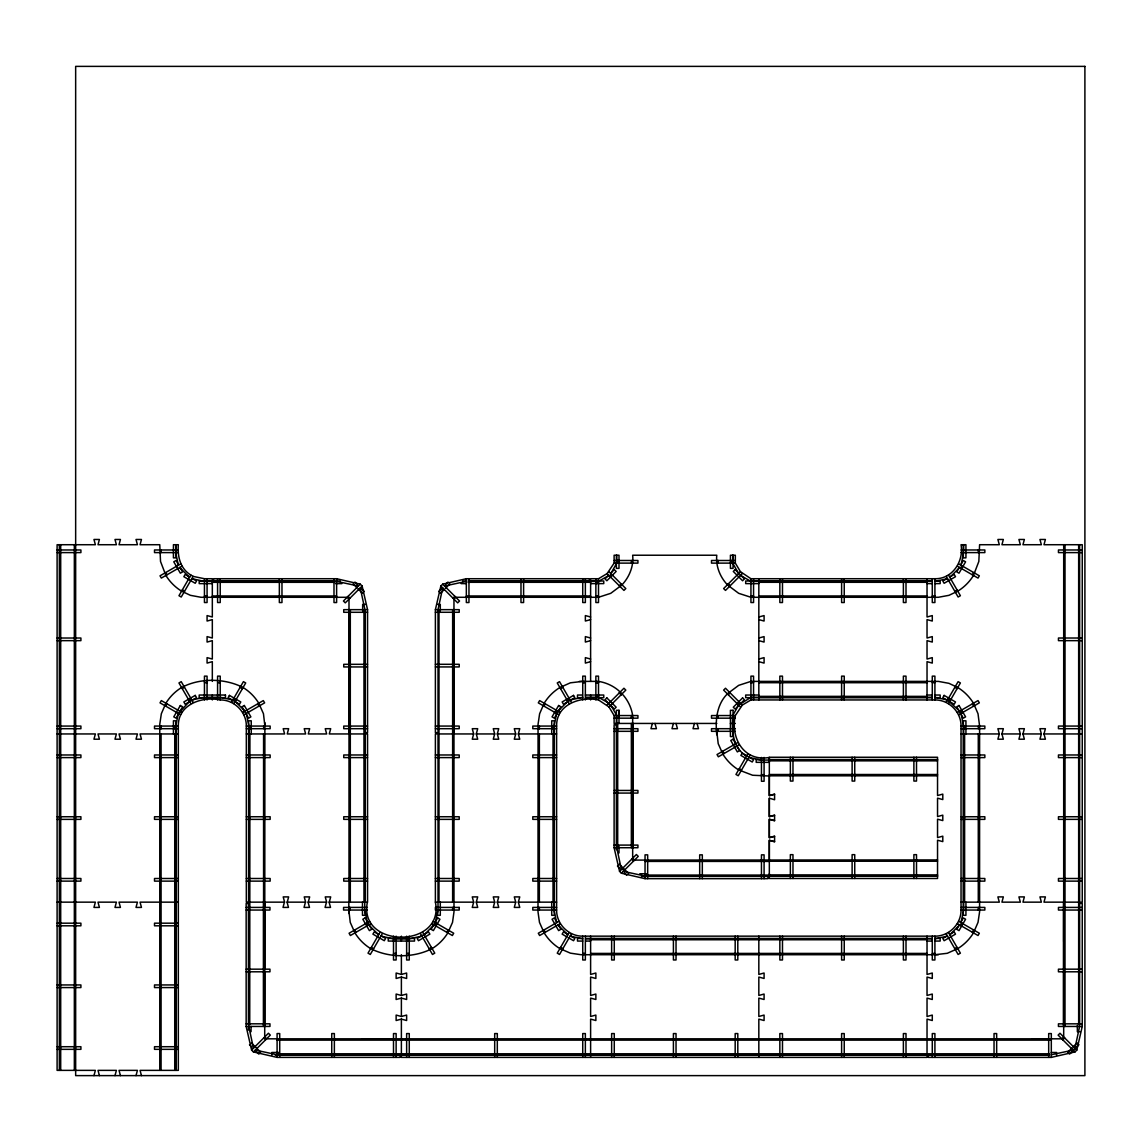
<?xml version="1.0" encoding="UTF-8"?>
<svg xmlns="http://www.w3.org/2000/svg" width="1142" height="1142" viewBox="0 0 1142 1142"><rect width="100%" height="100%" fill="white"/><g stroke="black" fill="none" stroke-linecap="round" stroke-linejoin="round"><path stroke-width="1.5" d="M264.716 1026.444L264.716 971.799M264.716 969.173L264.716 910.046M264.716 907.419L264.716 902.151M348.995 609.657L348.995 902.151M363.97 902.151L363.97 609.657M365.283 611.441L365.283 902.151M438.014 908.461L438.014 733.949L435.387 733.949L435.387 902.151C444.738 948.831 358.031 948.831 367.381 902.151M453.945 726.069L453.959 694.522M453.959 664.301L453.959 612.283M619.007 723.443L619.007 710.295L616.38 710.295L616.38 849.691M632.668 847.721L632.668 845.094M632.668 828.55L632.668 793.076M632.668 790.45L632.668 731.323M632.668 728.696L632.668 723.443M1063.687 1023.832L1063.687 971.799M1063.687 941.579L1063.702 910.046M264.887 726.069L263.459 713.721L258.763 703.215A47.55 47.55 0 0 0 243.075 687.513C224.746 678.134 199.821 677.748 181.592 687.513A47.55 47.55 0 0 0 165.89 703.215L161.336 713.75L159.766 724.285L159.766 1070.368M348.824 910.046L350.251 922.393L354.948 932.9A47.55 47.55 0 0 0 370.65 948.602C389.194 958.109 413.575 958.109 432.119 948.602A47.55 47.55 0 0 0 447.821 932.9L452.517 922.393L453.988 911.83L453.959 599.136L455.815 597.28L598.508 597.28L610.742 593.326L622.09 584.847M716.776 731.323L718.204 743.67L722.9 754.177A47.55 47.55 0 0 0 738.603 769.879L752.607 775.247L769.337 776.003L769.337 795.717L774.59 794.304M141.465 1075.621L140.052 1070.368L178.323 1070.368L178.323 726.069C177.895 704.386 202.163 696.092 220.22 699.946C234.267 699.746 246.529 712.008 246.329 726.069L246.329 902.151L284.601 902.151L283.202 896.898L288.64 896.898L287.227 902.151M761.129 759.716L756.19 759.716L756.19 762.342L769.337 762.342L769.337 757.446C744.056 762.085 730.195 738.06 735.334 715.549L742.329 705.085L750.936 699.946L934.913 699.946C948.959 699.746 961.236 712.008 961.036 726.069L961.036 910.046C961.236 924.092 948.959 936.354 934.913 936.154L582.734 936.154C568.687 936.354 556.411 924.092 556.611 910.046L556.611 726.069C556.183 704.386 580.45 696.092 598.508 699.946L608.971 706.941L614.111 715.549L614.111 723.443L716.776 723.443M733.064 555.226L733.064 568.373L730.423 568.373L730.423 555.226L735.334 555.226L735.334 563.12L740.473 571.714L750.936 578.723L934.913 578.723C952.571 579.151 964.005 561.05 961.036 544.72L965.932 544.72L965.932 557.853L963.306 557.853L963.306 544.72M435.345 922.65L438.014 910.046M556.668 713.45L553.984 726.069L553.984 908.461M960.993 565.219L963.662 552.6M960.993 922.65L963.662 910.046M442.696 587.873L438.028 609.657L438.014 732.636L435.387 732.636L435.387 609.657L440.841 586.017L442.696 584.162L466.336 578.723L589.301 578.723L589.301 581.349L585.775 581.349M1079.618 1026.458L1074.95 1048.228L1073.095 1050.098L1051.311 1054.751M931.872 1054.751L928.346 1054.751L928.346 1057.392L1051.311 1057.392L1074.95 1051.953L1076.806 1050.098L1082.259 1026.458L1082.259 903.465L1079.633 903.465L1079.633 1025.131M93.958 1075.621L95.371 1070.368L57.1 1070.368L57.1 544.72L95.371 544.72L93.958 539.467L99.411 539.467L97.998 544.72L116.398 544.72L114.985 539.467L120.438 539.467L119.025 544.72L137.425 544.72L136.012 539.467L141.465 539.467L140.052 544.72L159.766 544.72L160.522 561.45L165.89 575.454A47.55 47.55 0 0 0 181.592 591.156L190.386 595.325L200.978 597.28L347.139 597.295L348.995 599.15L348.995 628.828M114.985 1075.621L116.398 1070.368L97.998 1070.368L99.411 1075.621M136.012 1075.621L137.425 1070.368L119.025 1070.368L120.438 1075.621M284.429 902.151L283.016 907.419L288.469 907.419L287.056 902.151L305.628 902.151L304.229 896.898L309.668 896.898L308.254 902.151M305.456 902.151L304.043 907.419L309.496 907.419L308.083 902.151L326.655 902.151L325.242 896.898L330.695 896.898L329.281 902.151M326.484 902.151L325.07 907.419L330.523 907.419L329.11 902.151L367.553 902.151L367.553 733.949L364.926 733.949L364.926 902.151M473.659 733.949L472.26 739.202L477.699 739.202L476.285 733.949L477.699 728.696L472.26 728.696L473.659 733.949L438.985 733.949M494.686 733.949L493.273 739.202L498.726 739.202L497.312 733.949L498.726 728.696L493.273 728.696L494.686 733.949L476.285 733.949M515.713 733.949L514.3 739.202L519.753 739.202L518.34 733.949L519.753 728.696L514.3 728.696L515.713 733.949L497.312 733.949M473.659 902.151L472.26 907.419L477.699 907.419L476.285 902.151L477.699 896.898L472.26 896.898L473.659 902.151L435.387 902.151M494.686 902.151L493.273 907.419L498.726 907.419L497.312 902.151L498.726 896.898L493.273 896.898L494.686 902.151L476.285 902.151M515.713 902.151L514.3 907.419L519.753 907.419L518.34 902.151L519.753 896.898L514.3 896.898L515.713 902.151L497.312 902.151M652.382 723.443L650.969 728.696L656.422 728.696L655.008 723.443M673.409 723.443L671.996 728.696L677.449 728.696L676.035 723.443M694.436 723.443L693.023 728.696L698.476 728.696L697.063 723.443M999.307 733.949L997.894 739.202L1003.347 739.202L1001.934 733.949L1003.347 728.696L997.894 728.696L999.307 733.949L961.036 733.949M1020.334 733.949L1018.921 739.202L1024.374 739.202L1022.961 733.949L1024.374 728.696L1018.921 728.696L1020.334 733.949L1001.934 733.949M1041.361 733.949L1039.948 739.202L1045.401 739.202L1043.988 733.949L1045.401 728.696L1039.948 728.696L1041.361 733.949L1022.961 733.949M610.827 573.584L616.737 563.12L616.737 555.226M176.054 544.72L176.054 557.853L173.427 557.853L173.427 544.72L178.323 544.72C177.41 556.34 180.15 568.616 190.871 575.083L178.966 595.71L181.235 597.023L193.141 576.396L204.447 578.723L212.326 578.723L212.326 616.994L207.073 615.581L207.073 621.034L212.326 619.621L212.326 638.021L207.073 636.608L207.073 642.061L212.326 640.648L212.326 659.048L207.073 657.635L207.073 663.088L212.326 661.675L212.326 681.389M165.718 706.141L167.032 703.872M231.512 702.273L243.417 681.646L245.701 682.959L233.782 703.586M379.929 932.529L368.024 953.156L370.293 954.469L382.199 933.842M544.006 706.141L545.319 703.872M555.826 712.965L557.139 710.695M434.859 925.405L436.173 923.136M435.016 925.505L436.33 923.221M446.693 932.243L448.007 929.959M569.159 932.529L557.253 953.156L559.523 954.469L571.428 933.842M747.882 753.806L735.962 774.433L738.246 775.746L750.151 755.119M959.209 567.603L956.739 571.871L959.009 573.184L965.59 561.807L963.306 560.494L960.85 564.762M960.508 567.974L961.978 565.79M972.327 574.797L973.641 572.527M946.218 702.273L958.124 681.646L960.393 682.959L948.488 703.586M959.209 925.034L956.739 929.303L959.009 930.616L965.59 919.239L963.306 917.925L960.85 922.194M960.508 925.405L961.821 923.136M960.665 925.505L961.978 923.221M972.327 932.243L973.641 929.959M590.614 681.389L590.614 578.723L598.508 578.723L607.101 573.584L614.111 563.12L614.111 555.226L619.007 555.226L619.007 568.373L616.38 568.373L616.38 555.226M622.047 584.79C629.428 576.967 633.81 566.061 632.668 555.226L716.776 555.226C715.634 566.061 720.002 576.967 727.397 584.79M727.397 693.865C716.591 704.486 715.263 720.502 716.776 734.791M189.558 701.302L178.366 713.45L175.697 726.069L175.697 1070.368M360.258 584.162L343.428 601.006L345.284 602.862L362.128 586.032L360.258 584.162L336.619 578.723L213.64 578.723L213.64 581.349L333.535 581.349M362.371 593.212L364.227 591.356L360.744 587.873M442.211 587.859L438.728 591.342L440.584 593.198M445.694 584.376L448.021 582.049M441.754 592.041L444.309 589.486M445.423 588.373L449.877 583.905M453.031 598.208L454.887 596.352M608.486 575.425L605.003 578.908L606.859 580.764L616.152 571.471L614.296 569.615L610.813 573.098M611.498 574.255L609.642 576.11L611.627 574.383M619.307 585.775L621.162 583.919M557.981 711.18L567.845 701.302M251.597 1050.083L268.427 1033.239L270.297 1035.095L253.453 1051.939L251.597 1050.083L246.158 1026.444L246.158 903.465L248.785 903.465L248.785 1025.131M607.101 705.085L623.946 688.241L625.802 690.111L608.971 706.941M740.473 571.714L723.628 588.558L725.498 590.414L742.329 573.584M424.153 934.798L434.031 924.934M727.354 693.822L738.688 685.343L750.936 681.389L938.381 681.389L948.973 683.344L957.767 687.513A47.55 47.55 0 0 1 973.469 703.215L978.023 713.75L979.593 726.069L979.593 911.816L978.023 922.351L973.469 932.9A47.55 47.55 0 0 1 957.767 948.602L947.26 953.299L934.913 954.726M728.282 694.75L730.009 692.766M737.818 704.286L739.673 702.43M619.549 871.36L636.38 854.516L638.25 856.372L621.405 873.216L619.549 871.36L614.111 847.721L614.111 724.756L616.737 724.756L616.737 847.721L621.405 869.505M949.801 577.367L959.68 567.488M949.801 934.798L959.68 924.934M1062.631 1039.634L1064.487 1037.764M1062.759 1039.748L1064.615 1037.892M1072.224 1047.742L1067.77 1052.196L1069.626 1054.052L1078.919 1044.759L1077.063 1042.903M1073.352 1046.629L1075.907 1044.073M180.65 563.905L160.023 575.811L161.336 578.08L181.963 566.175M182.249 688.655L184.433 687.184M188.987 700.317L191.256 699.004M242.689 712.494L263.317 700.588L264.63 702.858L244.003 714.764M560.536 688.655L562.806 687.327M567.274 700.317L569.544 699.004M947.061 578.537L942.807 580.992L944.12 583.277L955.497 576.71L954.184 574.426L949.916 576.896M369.708 921.337L349.081 933.242L350.394 935.526L371.022 923.621M954.84 591.328L957.11 590.014L954.926 591.485M737.661 742.614L717.033 754.534L718.347 756.803L738.974 744.898M423.025 938.082L418.472 940.708L417.158 938.438L428.535 931.872L429.849 934.142L424.381 937.297M429.192 948.774L431.462 947.46M558.938 921.337L538.31 933.242L539.624 935.526L560.251 923.621M957.396 712.494L978.023 700.588L979.336 702.858L958.709 714.764M947.061 935.969L942.807 938.438L944.12 940.708L955.497 934.142L954.184 931.872L949.916 934.327M954.84 948.774L957.11 947.46M954.926 948.931L957.196 947.617M608.971 575.44L598.508 581.349L590.614 581.349M590.614 619.621L585.361 621.034L585.361 615.581L590.614 616.994M590.614 640.648L585.361 642.061L585.361 636.608L590.614 638.021M590.614 661.675L585.361 663.088L585.361 657.635L590.614 659.048M758.83 616.994L764.084 615.581L764.084 621.034L758.83 619.621M758.83 638.021L764.084 636.608L764.084 642.061L758.83 640.648M758.83 659.048L764.084 657.635L764.084 663.088L758.83 661.675M774.59 815.331L769.337 816.744L769.337 798.344M774.59 836.358L769.337 837.771L769.337 819.371L774.59 820.77L774.59 815.145L769.323 816.559L769.323 798.158L774.59 799.757L774.59 794.118L769.323 795.531L769.323 757.26L937.539 757.26L937.539 795.531L942.792 794.118L942.792 799.571L937.539 798.158L937.539 816.559L942.792 815.145L942.792 820.584L937.539 819.185L937.539 837.586L942.792 836.172L942.792 841.611L937.539 840.212L937.539 878.483L769.323 878.483L769.323 840.212L774.59 841.611M401.384 974.426L406.638 973.027L406.638 978.466L401.384 977.067L396.131 978.466L396.131 973.027L401.384 974.426L401.384 954.726M401.384 995.453L406.638 994.054L406.638 999.493L401.384 998.094L396.131 999.493L396.131 994.054L401.384 995.453L401.384 977.067M401.384 1016.48L406.638 1015.081L406.638 1020.52L401.384 1019.107L396.131 1020.52L396.131 1015.081L401.384 1016.48L401.384 998.094M444.552 586.017L466.336 581.349M191.827 699.989L204.447 697.319M934.913 581.349L947.532 578.68M570.115 699.989L582.734 697.319M421.883 936.112L409.264 938.795L393.505 938.795L380.886 936.112M934.913 938.795L947.532 936.112M582.734 681.389L570.386 682.816L559.88 687.513A47.55 47.55 0 0 0 544.177 703.215L539.624 713.75L538.053 724.285L538.01 911.83L539.481 922.393L544.177 932.9A47.55 47.55 0 0 0 559.88 948.602L570.415 953.156L580.95 954.712L938.381 954.726M57.1 549.973L80.911 549.973L80.911 552.6L57.1 552.6M178.323 549.973L154.513 549.973L154.513 552.6L178.323 552.6M961.036 549.973L984.847 549.973L984.847 552.6L961.036 552.6M1082.259 549.973L1058.448 549.973L1058.448 552.6L1082.259 552.6M614.111 560.494L637.921 560.494L637.921 563.12L614.111 563.12M735.334 560.494L711.509 560.494L711.509 563.12L735.334 563.12M340.245 581.007L199.193 580.992L199.193 583.619L212.326 583.619M462.71 580.992L466.007 580.992M468.106 580.992L603.761 580.992L603.761 583.619L590.614 583.619M931.958 580.992L745.683 580.992L745.683 583.619L758.83 583.619M935.241 580.992L940.166 580.992L940.166 583.619L935.241 583.619M206.017 581.349L212.326 581.349M469.405 581.349L520.538 581.349M524.064 581.349L582.249 581.349M931.758 581.349L750.936 581.349L740.473 575.44M212.341 582.32L334.849 582.32M468.106 582.306L590.614 582.306M595.867 582.306L598.508 582.491M758.83 582.306L927.033 582.306M335.577 583.633L341.886 583.633M461.068 583.619L466.336 583.619M927.033 583.619L932.286 583.619M204.447 595.967L207.073 595.967M212.341 595.981L336.619 595.981M466.336 595.967L590.614 595.967M595.867 595.967L598.508 595.967M750.936 595.967L753.563 595.967M758.83 595.967L927.033 595.967M932.286 595.967L934.913 595.967M595.867 596.138L598.508 596.138M365.283 604.404L362.656 604.404L362.656 610.984M437.672 604.404L440.298 604.404L440.298 610.97M360.258 587.887L364.926 609.657L364.926 732.636L367.553 732.636L367.553 609.657L343.742 609.657L343.742 612.298L367.553 612.298M435.402 609.657L459.212 609.657L459.212 612.283L435.402 612.283M57.1 638.021L80.911 638.021L80.911 640.648L57.1 640.648M1082.259 638.021L1058.448 638.021L1058.448 640.648L1082.259 640.648M367.553 664.316L343.742 664.316L343.742 666.942L367.553 666.942M435.402 664.301L459.212 664.301L459.212 666.928L435.402 666.928M579.265 681.389L598.508 681.389A40.955 40.955 0 0 1 617.965 690.011L622.09 693.822M595.867 682.531L598.508 682.531M204.447 682.702L207.073 682.702M217.58 682.702L220.22 682.702M582.734 682.702L585.361 682.702M595.867 682.702L598.508 682.702M750.936 682.702L753.563 682.702M758.83 682.702L927.033 682.702M932.286 682.702L934.913 682.702M582.406 695.035L577.481 695.035L577.481 697.676L582.406 697.676M585.361 695.035L603.761 695.035L603.761 697.676L585.689 697.676M758.83 695.035L745.683 695.035L745.683 697.676L931.958 697.676M927.033 695.035L931.958 695.035M934.913 695.035L940.166 695.035L940.166 697.676L935.241 697.676M595.867 696.177L598.508 696.177M595.867 696.363L598.508 696.363M758.83 696.363L927.033 696.363M206.017 697.319L218.636 697.319M585.889 697.319L598.508 697.319L608.971 703.229M931.758 697.319L750.936 697.319L738.617 705.085L732.707 715.549C731.936 730.252 732.079 747.639 746.568 756.075M614.111 715.549L637.921 715.549L637.921 718.175L614.111 718.175M735.334 715.549L711.509 715.549L711.509 718.175L735.334 718.175M730.423 723.443L735.334 723.443M57.1 726.069L80.911 726.069L80.911 728.696L57.1 728.696M178.323 726.069L154.513 726.069L154.513 728.696L178.323 728.696M246.329 726.069L270.154 726.069L270.154 728.696L246.329 728.696M367.553 726.069L343.742 726.069L343.742 728.696L367.553 728.696M435.387 726.069L459.212 726.069L459.212 728.696L435.387 728.696M556.611 726.069L532.8 726.069L532.8 728.696L556.611 728.696M961.036 726.069L984.847 726.069L984.847 728.696L961.036 728.696M1082.259 726.069L1058.448 726.069L1058.448 728.696L1082.259 728.696M614.111 728.696L637.921 728.696L637.921 731.323L614.111 731.323M735.334 728.696L711.509 728.696L711.509 731.323L735.334 731.323M57.1 733.949L59.727 733.949M60.697 733.949L95.371 733.949L93.958 739.202L99.411 739.202L97.998 733.949L116.398 733.949L114.985 739.202L120.438 739.202L119.025 733.949L137.425 733.949L136.012 739.202L141.465 739.202L140.052 733.949L178.323 733.949M246.329 733.949L284.601 733.949L283.202 728.696L288.64 728.696L287.227 733.949L305.628 733.949L304.229 728.696L309.668 728.696L308.254 733.949L326.655 733.949L325.242 728.696L330.695 728.696L329.281 733.949L363.97 733.949M518.34 733.949L556.611 733.949M1043.988 733.949L1078.662 733.949M1079.633 733.949L1082.259 733.949M57.1 754.976L80.911 754.976L80.911 757.603L57.1 757.603M178.323 754.976L154.513 754.976L154.513 757.603L178.323 757.603M246.329 754.976L270.154 754.976L270.154 757.603L246.329 757.603M367.553 754.976L343.742 754.976L343.742 757.603L367.553 757.603M435.387 754.976L459.212 754.976L459.212 757.603L435.387 757.603M556.611 754.976L532.8 754.976L532.8 757.603L556.611 757.603M961.036 754.976L984.847 754.976L984.847 757.603L961.036 757.603M1082.259 754.976L1058.448 754.976L1058.448 757.603L1082.259 757.603M769.323 759.53L937.539 759.53M769.323 759.887L937.539 759.887M769.337 760.072L761.457 760.072L748.838 757.389M769.323 760.843L937.539 760.843M769.323 774.504L937.539 774.504M761.457 774.69L764.084 774.69M769.323 775.818L937.539 775.818M614.111 790.45L637.921 790.45L637.921 793.076L614.111 793.076M57.1 816.744L80.911 816.744L80.911 819.371L57.1 819.371M178.323 816.744L154.513 816.744L154.513 819.371L178.323 819.371M246.329 816.744L270.154 816.744L270.154 819.371L246.329 819.371M367.553 816.744L343.742 816.744L343.742 819.371L367.553 819.371M435.387 816.744L459.212 816.744L459.212 819.371L435.387 819.371M556.611 816.744L532.8 816.744L532.8 819.371L556.611 819.371M961.036 816.744L984.847 816.744L984.847 819.371L961.036 819.371M1082.259 816.744L1058.448 816.744L1058.448 819.371L1082.259 819.371M614.111 845.094L637.921 845.094L637.921 847.721L614.111 847.721M937.539 859.926L634.524 860.097L632.668 858.242L632.668 715.549A40.955 40.955 0 0 0 624.046 696.092L622.047 693.865M769.323 861.239L937.539 861.239M645.044 861.411L769.323 861.411M639.777 873.758L646.358 873.758M769.323 874.886L937.539 874.886M645.044 875.072L769.323 875.072M769.323 875.857L937.539 875.857M769.323 876.199L937.539 876.199M641.433 876.385L769.337 876.385L769.337 873.758M57.1 878.498L80.911 878.498L80.911 881.124L57.1 881.124M178.323 878.498L154.513 878.498L154.513 881.124L178.323 881.124M246.329 878.498L270.154 878.498L270.154 881.124L246.329 881.124M367.553 878.498L343.742 878.498L343.742 881.124L367.553 881.124M435.387 878.498L459.212 878.498L459.212 881.124L435.387 881.124M556.611 878.498L532.8 878.498L532.8 881.124L556.611 881.124M621.405 873.216L645.044 878.669L768.024 878.669L768.024 876.042L645.044 876.028L623.261 871.36M961.036 878.498L984.847 878.498L984.847 881.124L961.036 881.124M1082.259 878.498L1058.448 878.498L1058.448 881.124L1082.259 881.124M57.1 902.151L59.727 902.151M60.697 902.151L95.371 902.151L93.958 907.419L99.411 907.419L97.998 902.151L116.398 902.151L114.985 907.419L120.438 907.419L119.025 902.151L137.425 902.151L136.012 907.419L141.465 907.419L140.052 902.151L174.74 902.151M175.697 902.151L178.323 902.151M518.34 902.151L556.611 902.151M961.036 902.151L999.307 902.151L997.894 896.898L1003.347 896.898L1001.934 902.151L1020.334 902.151L1018.921 896.898L1024.374 896.898L1022.961 902.151L1041.361 902.151L1039.948 896.898L1045.401 896.898L1043.988 902.151L1078.662 902.151M246.158 907.419L269.969 907.419L269.969 910.046L246.158 910.046M367.381 907.419L343.571 907.419L343.571 910.046L367.381 910.046M556.611 907.419L532.8 907.419L532.8 910.046L556.611 910.046M961.036 907.419L984.847 907.419L984.847 910.046L961.036 910.046M1082.259 907.419L1058.448 907.419L1058.448 910.046L1082.259 910.046M57.1 923.179L80.911 923.179L80.911 925.805L57.1 925.805M178.323 923.179L154.513 923.179L154.513 925.805L178.323 925.805M582.406 938.438L577.481 938.438L577.481 941.065L582.734 941.065M585.689 938.438L931.958 938.438M935.241 938.438L940.166 938.438L940.166 941.065L935.241 941.065M585.889 938.795L931.758 938.795M590.614 939.752L927.033 939.752M585.689 941.065L590.614 941.065M927.033 941.065L932.286 941.065M393.505 953.413L396.131 953.413M406.638 953.413L409.264 953.413M582.734 953.413L585.361 953.413M590.614 953.413L927.033 953.413M932.286 953.413L934.913 953.413M246.158 969.173L269.969 969.173L269.969 971.799L246.158 971.799M1082.245 969.173L1058.434 969.173L1058.434 971.799L1082.245 971.799M57.1 984.946L80.911 984.946L80.911 987.573L57.1 987.573M178.323 984.946L154.513 984.946L154.513 987.573L178.323 987.573M246.158 1023.817L269.969 1023.817L269.969 1026.444L246.158 1026.444M1082.245 1023.832L1058.434 1023.832L1058.434 1026.458L1082.245 1026.458M1079.975 1031.711L1077.349 1031.711L1077.349 1025.402M361.957 1038.82L393.505 1038.82M1032.154 1038.82L1048.684 1038.82M277.092 1040.134L1051.311 1040.134M57.1 1046.714L80.911 1046.714L80.911 1049.341L57.1 1049.341M178.323 1046.714L154.513 1046.714L154.513 1049.341L178.323 1049.341M278.933 1052.467L271.839 1052.467L271.839 1055.094M1051.311 1052.481L1056.578 1052.481L1056.578 1055.108M277.092 1053.781L1049.541 1053.795M331.308 1054.751L277.092 1054.751L255.308 1050.083M334.834 1054.751L400.071 1054.751L400.071 1057.392L277.092 1057.392L253.453 1051.939M935.398 1054.751L993.583 1054.751M997.109 1054.751L1048.242 1054.751M275.122 1055.094L1049.541 1055.108M934.913 697.319L947.532 699.989L959.68 711.18M191.827 578.68L204.447 581.349M220.22 697.319L232.825 699.989M570.115 936.112L582.734 938.795M336.619 581.364L358.402 586.032M774.59 820.584L769.323 819.185L769.323 837.586L774.59 836.172L774.59 841.797L769.337 840.398L769.337 860.112M958.709 563.905L979.336 575.811L978.023 578.08L957.396 566.175M954.84 687.327L957.11 688.655M948.103 699.004L950.372 700.317M739.259 768.737L741.529 770.051M958.709 921.337L979.336 933.242L978.023 935.526L957.396 923.621M560.251 712.494L539.624 700.588L538.31 702.858L558.938 714.764M190.871 575.083L193.141 576.396M189.444 576.896L185.175 574.426L183.862 576.71L195.239 583.277L196.552 580.992L192.299 578.537M184.519 591.328L182.249 590.014L184.433 591.485M240.134 687.327L242.418 688.655M233.396 699.004L235.666 700.317M567.731 934.327L563.463 931.872L562.149 934.142L566.703 936.768M570.586 935.969L574.854 938.438L573.541 940.708L568.074 937.553M181.963 712.494L161.336 700.588L160.023 702.858L180.65 714.764M560.536 947.46L562.806 948.774M560.451 947.617L562.721 948.931M433.061 921.337L453.688 933.242L452.375 935.526L431.747 923.621M378.502 934.327L374.233 931.872L372.92 934.142L384.297 940.708L385.611 938.438L381.342 935.969M371.307 947.46L373.577 948.774M728.282 583.919L730.138 585.775M728.153 584.033L730.009 585.903M727.354 584.847L738.688 593.326L750.936 597.28L938.381 597.28L948.973 595.325L957.767 591.156A47.55 47.55 0 0 0 973.469 575.454L978.837 561.45L979.593 544.72L999.307 544.72L997.894 539.467L1003.347 539.467L1001.934 544.72L1020.334 544.72L1018.921 539.467L1024.374 539.467L1022.961 544.72L1041.361 544.72L1039.948 539.467L1045.401 539.467L1043.988 544.72L1082.259 544.72L1082.259 902.151L1079.633 902.151L1079.633 544.72M608.971 571.714L625.802 588.558L623.946 590.414L607.101 573.584M742.329 705.085L725.498 688.241L723.628 690.111L740.473 706.941M1076.806 1050.098L1059.976 1033.253L1058.12 1035.109L1074.95 1051.953M619.421 692.766L621.291 694.622M619.307 692.894L621.162 694.75M442.696 584.162L459.541 601.006L457.671 602.862L440.841 586.017M354.934 582.063L357.26 584.39M631.74 859.169L633.596 861.025M353.078 583.919L356.789 587.63M357.903 588.744L361.257 592.098M619.292 864.18L628.585 873.473M622.204 868.705L623.946 870.675M348.067 596.367L349.923 598.222M617.437 866.036L619.763 868.363M624.403 873.002L626.73 875.329M557.981 924.934L567.845 934.798M179.679 567.488L189.558 577.367M235.109 701.302L244.973 711.18M368.738 924.934L378.616 934.798M263.788 1037.892L265.643 1039.748M251.34 1042.903L260.633 1052.182L258.777 1054.052L255.294 1050.569M249.484 1044.759L251.811 1047.071M948.488 575.083L960.393 595.71L958.124 597.023L946.218 576.396M972.327 703.872L973.641 706.141M960.665 710.61L961.978 712.879M960.508 710.695L961.821 712.965M948.488 932.529L960.393 953.156L958.124 954.469L946.218 933.842M722.715 751.25L724.028 753.52M571.428 702.273L559.523 681.646L557.253 682.959L569.159 703.586M556.796 922.194L554.341 917.925L552.057 919.239L558.638 930.616L560.908 929.303L558.438 925.034M544.006 929.959L545.319 932.243M422.84 932.529L434.759 953.156L432.475 954.469L420.57 933.842M178.509 564.762L176.054 560.494L173.77 561.807L180.35 573.184L182.62 571.871L180.15 567.603M257.635 703.872L258.949 706.141M165.561 572.613L167.032 574.797M366.596 923.136L367.91 925.405M366.439 923.221L367.753 925.505M354.762 929.959L356.076 932.243M193.141 702.273L181.235 681.646L178.966 682.959L190.871 703.586M738.617 573.584L732.707 563.12L732.707 555.226M610.827 705.085L616.737 715.549L616.737 723.443M362.128 586.032L367.553 609.657M248.785 1026.444L253.453 1048.228M960.993 713.45L963.662 726.069L963.662 908.461M553.984 910.046L556.668 922.65M364.755 910.046L367.424 922.65M246.287 713.45L248.956 726.069L248.956 902.151M175.697 552.6L178.366 565.219M1078.662 544.72L1078.662 1024.674M1065.015 544.72L1065.001 1026.458M1063.702 544.72L1063.687 1036.965L1061.832 1038.82L266.571 1038.82L264.716 1036.95L264.887 722.601M1063.516 902.166L1063.516 1026.458M1051.311 1057.392L1051.311 1033.567L1048.684 1033.567L1048.684 1057.392M996.666 1057.392L996.666 1033.567L994.04 1033.567L994.04 1057.392M978.28 549.973L978.28 552.6M978.451 726.069L978.28 728.696M978.28 733.949L978.28 902.151M978.28 907.419L978.28 910.046M965.932 733.949L965.932 720.802L963.306 720.802L963.306 915.299L965.932 915.299L965.932 902.151M964.804 726.069L964.804 728.696M964.619 726.069L964.619 728.696M964.619 733.949L964.619 902.151M963.662 544.72L963.662 551.029M934.913 578.723L934.913 602.533L932.286 602.533L932.286 578.723M934.913 699.946L934.913 676.135L932.286 676.135L932.286 699.946M934.913 936.154L934.913 959.979L932.286 959.979L932.286 936.154M934.913 1057.392L934.913 1033.567L932.286 1033.567L932.286 1057.392M927.033 578.723L927.033 616.994L932.286 615.581L932.286 621.034L927.033 619.621L927.033 638.021L932.286 636.608L932.286 642.061L927.033 640.648L927.033 659.048L932.286 657.635L932.286 663.088L927.033 661.675L927.033 699.946M927.033 936.154L927.033 974.426L932.286 973.027L932.286 978.466L927.033 977.067L927.033 995.453L932.286 994.054L932.286 999.493L927.033 998.094L927.033 1016.48L932.286 1015.081L932.286 1020.52L927.033 1019.107L927.033 1053.795M916.512 757.26L916.512 781.071L913.886 781.071L913.886 757.26M916.512 878.483L916.512 854.659L913.886 854.659L913.886 878.483M906.006 578.723L906.006 602.533L903.379 602.533L903.379 578.723M906.006 699.946L906.006 676.135L903.379 676.135L903.379 699.946M906.006 936.154L906.006 959.979L903.379 959.979L903.379 936.154M906.006 1057.392L906.006 1033.567L903.379 1033.567L903.379 1057.392M854.744 757.26L854.744 781.071L852.118 781.071L852.118 757.26M854.744 878.483L854.744 854.659L852.118 854.659L852.118 878.483M844.238 578.723L844.238 602.533L841.611 602.533L841.611 578.723M844.238 699.946L844.238 676.135L841.611 676.135L841.611 699.946M844.238 936.154L844.238 959.979L841.611 959.979L841.611 936.154M844.238 1057.392L844.238 1033.567L841.611 1033.567L841.611 1057.392M792.976 757.26L792.976 781.071L790.35 781.071L790.35 757.26M792.976 878.483L792.976 854.659L790.35 854.659L790.35 878.483M782.484 578.723L782.484 602.533L779.843 602.533L779.843 578.723M782.484 699.946L782.484 676.135L779.843 676.135L779.843 699.946M782.484 936.154L782.484 959.979L779.843 959.979L779.843 936.154M782.484 1057.392L782.484 1033.567L779.843 1033.567L779.843 1057.392M764.084 757.446L764.084 781.256L761.457 781.256L761.457 757.446M764.084 878.669L764.084 854.844L761.457 854.844L761.457 878.669M758.83 578.723L758.83 699.946M758.83 936.154L758.83 974.426L764.084 973.027L764.084 978.466L758.83 977.067L758.83 995.453L764.084 994.054L764.084 999.493L758.83 998.094L758.83 1016.48L764.084 1015.081L764.084 1020.52L758.83 1019.107L758.83 1053.795M758.83 1054.751L758.83 1057.392M753.563 578.723L753.563 602.533L750.936 602.533L750.936 578.723M753.563 699.946L753.563 676.135L750.936 676.135L750.936 699.946M737.803 936.154L737.803 959.979L735.177 959.979L735.177 936.154M737.803 1057.392L737.803 1033.567L735.177 1033.567L735.177 1057.392M731.565 560.494L731.736 563.12M718.09 560.494L718.09 563.12M718.09 715.549L718.09 718.175M718.09 728.696L718.09 731.323M717.904 560.494L717.904 563.12M702.316 878.655L702.316 854.844L699.689 854.844L699.689 878.655M676.035 936.154L676.035 959.979L673.409 959.979L673.409 936.154M676.035 1057.392L676.035 1033.567L673.409 1033.567L673.409 1057.392M647.671 878.655L647.671 854.844L645.044 854.844L645.044 878.655M632.839 723.443L632.839 847.721M631.355 560.494L631.526 563.12M631.355 715.549L631.355 718.175M631.355 723.443L631.355 847.721M619.007 710.295L619.007 715.549M619.007 846.408L619.007 852.974M617.879 560.494L617.879 563.12M617.694 560.494L617.694 563.12M617.694 723.443L617.694 847.721M614.268 936.154L614.268 959.979L611.641 959.979L611.641 936.154M614.268 1057.392L614.268 1033.567L611.641 1033.567L611.641 1057.392M598.508 578.723L598.508 602.533L595.867 602.533L595.867 578.723M598.508 699.946L598.508 676.135L595.867 676.135L595.867 699.946M590.614 695.035L590.614 699.946M590.614 936.154L590.614 974.426L595.867 973.027L595.867 978.466L590.614 977.067L590.614 995.453L595.867 994.054L595.867 999.493L590.614 998.094L590.614 1016.48L595.867 1015.081L595.867 1020.52L590.614 1019.107L590.614 1053.795M590.614 1054.751L590.614 1057.392M585.361 578.723L585.361 602.533L582.734 602.533L582.734 578.723M585.361 699.946L585.361 676.135L582.734 676.135L582.734 699.946M585.361 936.154L585.361 959.979L582.734 959.979L582.734 936.154M585.361 1057.392L585.361 1033.567L582.734 1033.567L582.734 1057.392M553.028 726.069L552.842 728.696M553.028 733.949L553.028 902.151M551.714 733.949L551.714 720.802L554.341 720.802L554.341 915.299L551.714 915.299L551.714 902.151M539.367 726.069L539.367 728.696M539.367 733.949L539.367 902.151M539.367 907.419L539.367 910.046M539.195 726.069L539.195 728.696M523.607 578.723L523.607 602.533L520.98 602.533L520.98 578.723M497.312 1057.392L497.312 1033.567L494.686 1033.567L494.686 1057.392M468.962 578.723L468.962 602.533L466.336 602.533L466.336 578.723M454.131 609.657L454.131 733.935M452.646 609.657L452.632 902.151M452.632 907.419L452.632 910.046M440.298 902.151L440.298 915.299L437.672 915.299L437.672 910.374M438.985 609.657L438.985 902.151M409.264 936.154L409.264 959.979L406.638 959.979L406.638 936.154M409.264 1057.392L409.264 1033.567L406.638 1033.567L406.638 1057.392M401.384 936.154L401.384 941.065M401.384 1019.107L401.384 1053.795M396.131 936.154L396.131 959.979L393.505 959.979L393.505 936.154M396.131 1057.392L396.131 1033.567L393.505 1033.567L393.505 1057.392M365.283 726.069L365.283 728.696M365.112 910.374L365.112 915.299L362.471 915.299L362.471 902.151M364.755 902.151L364.755 908.461M363.97 726.069L363.97 728.696M350.308 612.298L350.308 609.657L350.308 902.151M350.308 664.316L350.308 666.942M350.308 726.069L350.308 728.696M350.137 907.419L350.137 910.046M348.995 664.316L348.995 666.942M348.995 726.069L348.995 728.696M348.824 609.657L348.824 733.949M348.824 902.151L348.824 913.5M336.619 578.737L336.619 602.548L333.992 602.548L333.992 578.737M334.363 1057.378L334.363 1033.553L331.737 1033.553L331.737 1057.378M281.974 578.737L281.974 602.548L279.347 602.548L279.347 578.737M279.719 1057.378L279.719 1033.553L277.092 1033.553L277.092 1057.378M263.759 726.069L263.574 728.696M263.574 733.949L263.574 902.151M263.402 902.151L263.402 1026.444M251.24 733.949L251.24 720.802L248.613 720.802L248.613 902.151M251.054 1026.444L251.054 1031.697M250.098 726.069L250.098 728.696M249.927 726.069L249.927 728.696M249.927 733.949L249.741 1024.674M248.428 902.151L248.428 1024.674M248.428 1026.772L248.428 1030.055M220.22 578.723L220.22 602.533L217.58 602.533L217.58 578.723M220.22 699.946L220.22 676.135L217.58 676.135L217.58 699.946M212.326 695.035L212.326 699.946M207.073 578.723L207.073 602.533L204.447 602.533L204.447 578.723M207.073 699.946L207.073 676.135L204.447 676.135L204.447 699.946M176.054 1070.368L176.054 720.802L173.427 720.802L173.427 733.949M175.697 544.72L175.697 551.029M174.555 726.069L174.74 728.696M174.74 733.949L174.74 1070.368M161.079 549.973L161.079 552.6M161.079 726.069L161.079 728.696M161.079 733.949L161.079 1070.368M160.908 726.069L160.908 728.696M74.344 544.72L74.344 1070.368M60.697 544.72L60.697 1070.368M59.727 544.72L59.727 1070.368M59.37 544.72L59.37 1070.368M180.35 705.485L173.77 716.862L176.054 718.175L182.62 706.798L180.35 705.485M229.414 695.392L228.1 697.676L239.477 704.243L240.791 701.959L229.414 695.392M558.638 705.485L552.057 716.862L554.341 718.175L560.908 706.798L558.638 705.485M437.672 917.925L431.091 929.303L433.375 930.616L439.941 919.239L437.672 917.925M742.186 753.149L740.872 755.419L752.25 761.999L753.563 759.716L742.186 753.149M944.12 695.392L942.807 697.676L954.184 704.243L955.497 701.959L944.12 695.392M606.859 697.905L605.003 699.76L614.296 709.054L616.152 707.198L606.859 697.905M735.148 569.615L733.292 571.471L742.586 580.764L744.441 578.908L735.148 569.615M742.586 697.905L733.292 707.198L735.148 709.054L744.441 699.76L742.586 697.905M195.239 695.392L183.862 701.959L185.175 704.243L196.552 697.676L195.239 695.392M244.317 705.485L242.033 706.798L248.613 718.175L250.883 716.862L244.317 705.485M573.541 695.392L562.149 701.959L563.463 704.243L574.854 697.676L573.541 695.392M365.112 917.925L362.828 919.239L369.394 930.616L371.678 929.303L365.112 917.925M733.064 739.202L730.78 740.516L737.347 751.907L739.631 750.594L733.064 739.202M959.009 705.485L956.739 706.798L963.306 718.175L965.59 716.862L959.009 705.485M1084.9 66.379L75.657 66.379L75.657 1075.621L1084.9 1075.621L1084.9 66.379M225.474 695.035L199.193 695.035L199.193 697.676L225.474 697.676L225.474 695.035M733.064 710.295L730.423 710.295L730.423 736.576L733.064 736.576L733.064 710.295M459.212 907.419L435.387 907.419L435.387 910.046L459.212 910.046L459.212 907.419M414.532 938.438L388.237 938.438L388.237 941.065L414.532 941.065L414.532 938.438M927.033 1054.751L401.384 1054.751L401.384 1057.392L927.033 1057.392L927.033 1054.751"/></g></svg>
